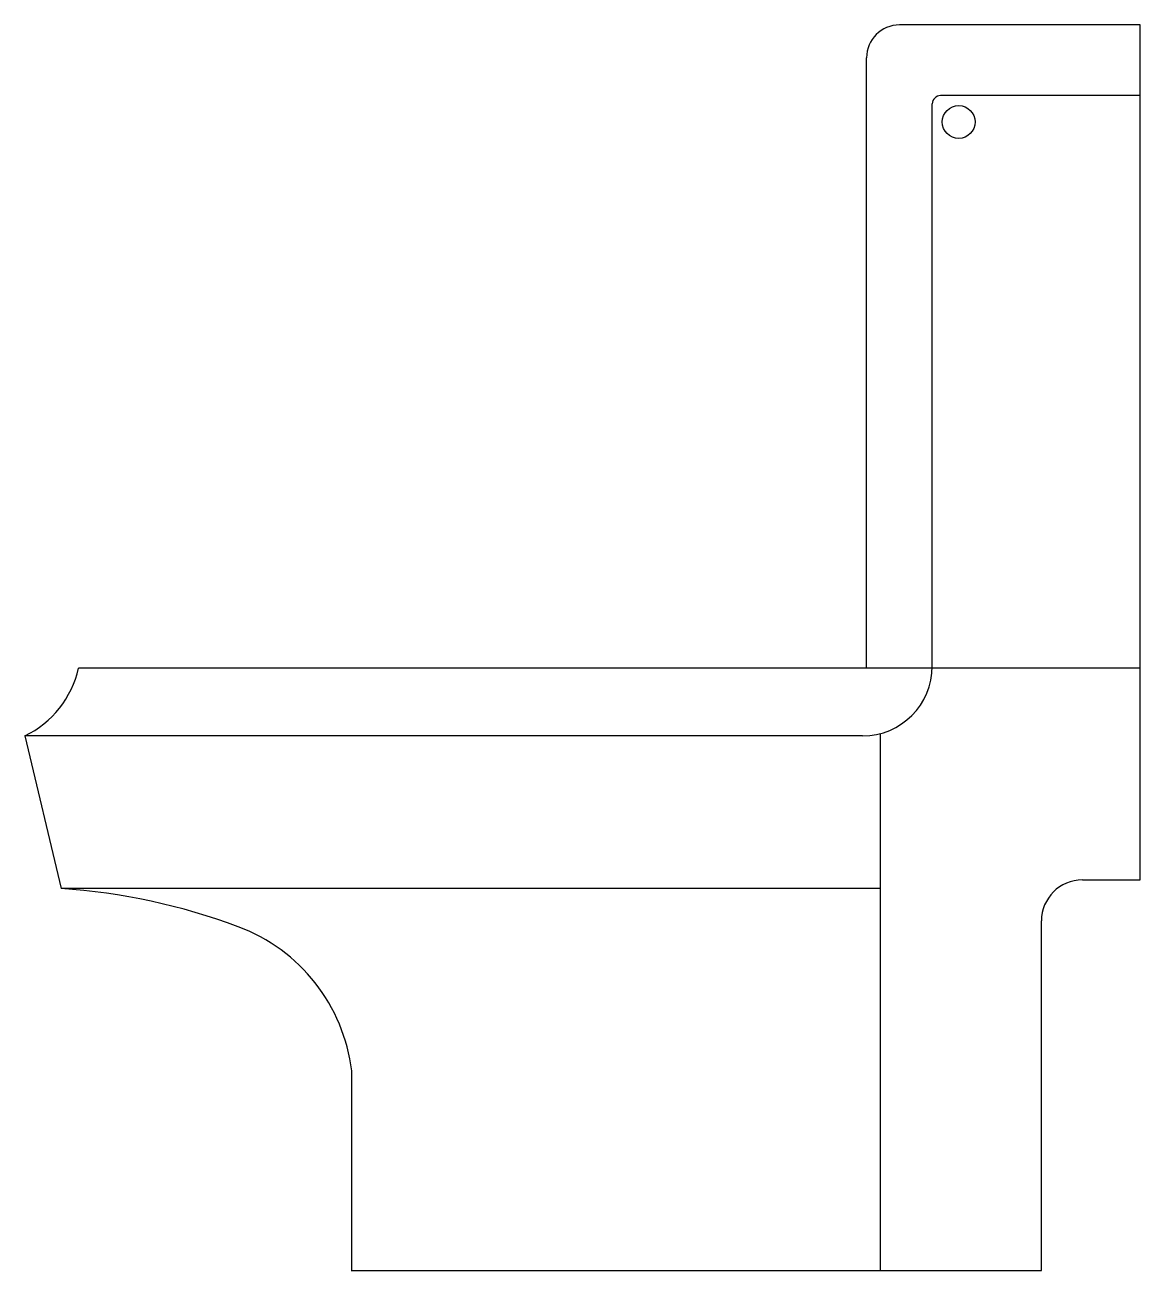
# Model space of a CAD drawing. Header units: millimetres. Extents: x -2985.947 to -2985.244, y 2968.382 to 2969.168.
import ezdxf

# ---------------------------------------------------------------- set-up
doc = ezdxf.new("R2010")
doc.units = ezdxf.units.MM
doc.header["$LTSCALE"] = 10
doc.layers.add('banheiro_louças', color=2, linetype='Continuous')

msp = doc.modelspace()

# ---------------------------------------------------------------- linework, layer by layer
at = {"layer": 'banheiro_louças'}
for p, q in [((-2985.24414, 2969.16782), (-2985.39587, 2969.16782)), ((-2985.24414, 2968.62834), (-2985.24414, 2969.16782)), ((-2985.41655, 2968.76191), (-2985.41655, 2969.14714)), ((-2985.37513, 2968.76321), (-2985.37513, 2969.11802)), ((-2985.24414, 2969.12319), (-2985.36996, 2969.12319)), ((-2985.24414, 2968.76191), (-2985.91353, 2968.76191)), ((-2985.94715, 2968.71925), (-2985.9473, 2968.71925)), ((-2985.9473, 2968.71925), (-2985.9245, 2968.62296)), ((-2985.41909, 2968.71925), (-2985.94715, 2968.71925)), ((-2985.40787, 2968.38191), (-2985.40787, 2968.72071)), ((-2985.28049, 2968.62834), (-2985.24414, 2968.62834)), ((-2985.40787, 2968.62296), (-2985.9245, 2968.62296)), ((-2985.30635, 2968.38191), (-2985.30635, 2968.60248)), ((-2985.74124, 2968.38154), (-2985.74124, 2968.50781)), ((-2985.74124, 2968.38191), (-2985.30635, 2968.38191))]:
    msp.add_line(p, q, dxfattribs=at)
msp.add_circle((-2985.35848, 2969.10659), 0.01034, dxfattribs=at)
for centre, radius, start, end in [((-2985.39587, 2969.14714), 0.02069, 90, 180), ((-2985.36996, 2969.11802), 0.00517, 90, 180), ((-2985.97471, 2968.77564), 0.0627, 295.91993, 347.35578), ((-2985.41909, 2968.76321), 0.04396, 270, 0), ((-2985.28049, 2968.60248), 0.02586, 90, 180), ((-2985.95177, 2968.22668), 0.39722, 69.51453, 86.06262), ((-2985.85169, 2968.49456), 0.11125, 6.82736, 69.51453)]:
    msp.add_arc(centre, radius, start, end, dxfattribs=at)

doc.saveas('drawing.dxf')
